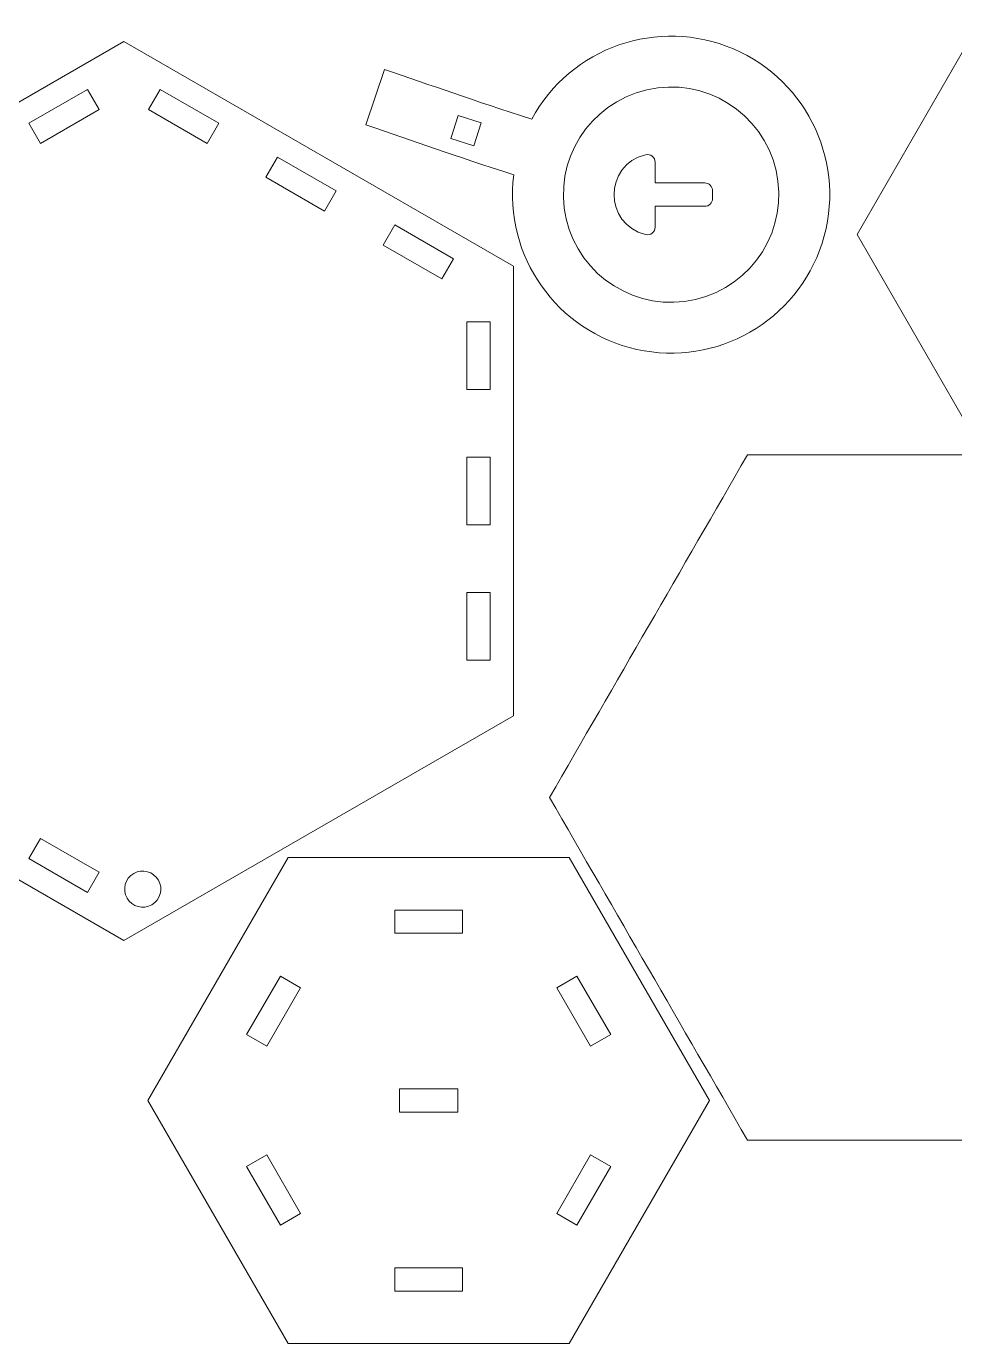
# Model space of a CAD drawing. Header units: centimetres. Extents: x -26.9 to 30.7, y -30.7 to 31.7.
# Drawn here: x -7.36 to 8.55, y -30.66 to -8.08 of the extents above; entities that cross this region are included whole.
import ezdxf

# ---------------------------------------------------------------- set-up
doc = ezdxf.new("R2010")
doc.units = ezdxf.units.CM
doc.header["$MEASUREMENT"] = 0
doc.layers.add('layer 1', color=7, linetype='Continuous')

msp = doc.modelspace()

# ---------------------------------------------------------------- linework, layer by layer
at = {"layer": 'layer 1', "color": 250, "lineweight": 9}
for points, knots in [([(-1.22407, -8.81703), (-1.22407, -8.81703), (-1.54519, -9.76562), (-1.54519, -9.76562), (-1.54519, -9.76562), (-0.70758, -10.04916), (-0.04387, -10.28926), (0.99263, -10.62254), (0.99263, -10.62254), (0.81661, -12.01484), (1.72975, -13.31222), (3.09982, -13.61634), (3.09982, -13.61634), (4.46987, -13.92044), (5.84618, -13.13132), (6.27578, -11.79526), (6.27578, -11.79526), (6.70537, -10.45922), (6.04693, -9.01579), (4.75638, -8.4644), (4.75638, -8.4644), (3.46582, -7.91302), (1.96766, -8.43502), (1.29921, -9.66902), (1.29921, -9.66902), (0.26874, -9.33768), (-0.39331, -9.09844), (-1.22407, -8.81703)], [0, 0, 0, 0, 0.125, 0.125, 0.125, 0.125, 0.25, 0.25, 0.25, 0.25, 0.375, 0.375, 0.375, 0.375, 0.5, 0.5, 0.5, 0.5, 0.625, 0.625, 0.625, 0.625, 0.75, 0.75, 0.75, 0.75, 1, 1, 1, 1]), ([(8.93417, -8.07963), (8.93417, -8.07963), (6.87569, -11.64499), (6.87569, -11.64499), (6.87569, -11.64499), (6.87569, -11.64499), (8.93417, -15.21039), (8.93417, -15.21039), (8.93417, -15.21039), (8.93417, -15.21039), (13.05107, -15.21039), (13.05107, -15.21039), (13.05107, -15.21039), (13.05107, -15.21039), (15.10955, -11.64499), (15.10955, -11.64499), (15.10955, -11.64499), (15.10955, -11.64499), (13.05107, -8.07963), (13.05107, -8.07963), (13.05107, -8.07963), (13.05107, -8.07963), (8.93417, -8.07963), (8.93417, -8.07963)], [0, 0, 0, 0, 0.14285714, 0.14285714, 0.14285714, 0.14285714, 0.28571429, 0.28571429, 0.28571429, 0.28571429, 0.42857143, 0.42857143, 0.42857143, 0.42857143, 0.57142857, 0.57142857, 0.57142857, 0.57142857, 0.71428571, 0.71428571, 0.71428571, 0.71428571, 1, 1, 1, 1]), ([(-5.6879, -8.33678), (-5.6879, -8.33678), (-12.36197, -12.1901), (-12.36197, -12.1901), (-12.36197, -12.1901), (-12.36197, -12.1901), (-12.36197, -19.8967), (-12.36197, -19.8967), (-12.36197, -19.8967), (-12.36197, -19.8967), (-5.6879, -23.75), (-5.6879, -23.75), (-5.6879, -23.75), (-5.6879, -23.75), (0.98622, -19.8967), (0.98622, -19.8967), (0.98622, -19.8967), (0.98622, -19.8967), (0.98622, -12.1901), (0.98622, -12.1901), (0.98622, -12.1901), (0.98622, -12.1901), (-5.6879, -8.33678), (-5.6879, -8.33678)], [0, 0, 0, 0, 0.14285714, 0.14285714, 0.14285714, 0.14285714, 0.28571429, 0.28571429, 0.28571429, 0.28571429, 0.42857143, 0.42857143, 0.42857143, 0.42857143, 0.57142857, 0.57142857, 0.57142857, 0.57142857, 0.71428571, 0.71428571, 0.71428571, 0.71428571, 1, 1, 1, 1]), ([(5.48655, -10.54791), (5.71601, -11.54084), (5.09713, -12.53182), (4.10414, -12.76127), (4.10414, -12.76127), (3.11119, -12.99072), (2.12029, -12.3718), (1.89082, -11.37886), (1.89082, -11.37886), (1.66135, -10.38592), (2.2803, -9.39499), (3.27323, -9.16552), (3.27323, -9.16552), (4.26618, -8.93604), (5.25713, -9.55499), (5.48655, -10.54791)], [0, 0, 0, 0, 0.2, 0.2, 0.2, 0.2, 0.4, 0.4, 0.4, 0.4, 0.6, 0.6, 0.6, 0.6, 1, 1, 1, 1]), ([(-7.31698, -9.73923), (-7.31698, -9.73923), (-7.11697, -10.08563), (-7.11697, -10.08563), (-7.11697, -10.08563), (-7.11697, -10.08563), (-6.11165, -9.50522), (-6.11165, -9.50522), (-6.11165, -9.50522), (-6.11165, -9.50522), (-6.31165, -9.15879), (-6.31165, -9.15879), (-6.31165, -9.15879), (-6.31165, -9.15879), (-7.31698, -9.73923), (-7.31698, -9.73923)], [0, 0, 0, 0, 0.2, 0.2, 0.2, 0.2, 0.4, 0.4, 0.4, 0.4, 0.6, 0.6, 0.6, 0.6, 1, 1, 1, 1]), ([(-5.06409, -9.15879), (-5.06409, -9.15879), (-5.2641, -9.50522), (-5.2641, -9.50522), (-5.2641, -9.50522), (-5.2641, -9.50522), (-4.25877, -10.08563), (-4.25877, -10.08563), (-4.25877, -10.08563), (-4.25877, -10.08563), (-4.05877, -9.73923), (-4.05877, -9.73923), (-4.05877, -9.73923), (-4.05877, -9.73923), (-5.06409, -9.15879), (-5.06409, -9.15879)], [0, 0, 0, 0, 0.2, 0.2, 0.2, 0.2, 0.4, 0.4, 0.4, 0.4, 0.6, 0.6, 0.6, 0.6, 1, 1, 1, 1]), ([(0.30809, -10.12611), (0.30809, -10.12611), (-0.08543, -9.99958), (-0.08543, -9.99958), (-0.08543, -9.99958), (-0.08543, -9.99958), (0.0411, -9.60604), (0.0411, -9.60604), (0.0411, -9.60604), (0.0411, -9.60604), (0.43462, -9.73259), (0.43462, -9.73259), (0.43462, -9.73259), (0.43462, -9.73259), (0.30809, -10.12611), (0.30809, -10.12611)], [0, 0, 0, 0, 0.2, 0.2, 0.2, 0.2, 0.4, 0.4, 0.4, 0.4, 0.6, 0.6, 0.6, 0.6, 1, 1, 1, 1]), ([(-3.05345, -10.31962), (-3.05345, -10.31962), (-3.25345, -10.66604), (-3.25345, -10.66604), (-3.25345, -10.66604), (-3.25345, -10.66604), (-2.24818, -11.24647), (-2.24818, -11.24647), (-2.24818, -11.24647), (-2.24818, -11.24647), (-2.04818, -10.90007), (-2.04818, -10.90007), (-2.04818, -10.90007), (-2.04818, -10.90007), (-3.05345, -10.31962), (-3.05345, -10.31962)], [0, 0, 0, 0, 0.2, 0.2, 0.2, 0.2, 0.4, 0.4, 0.4, 0.4, 0.6, 0.6, 0.6, 0.6, 1, 1, 1, 1]), ([(3.41553, -10.40886), (3.41553, -10.32258), (3.33485, -10.25903), (3.25103, -10.27914), (3.25103, -10.27914), (2.53207, -10.45202), (2.53207, -11.47474), (3.25103, -11.64762), (3.25103, -11.64762), (3.33485, -11.66775), (3.41553, -11.60419), (3.41553, -11.51792), (3.41553, -11.51792), (3.41553, -11.39976), (3.41553, -11.28158), (3.41553, -11.16336), (3.41553, -11.16336), (3.69854, -11.16336), (3.98162, -11.16336), (4.26465, -11.16336), (4.26465, -11.16336), (4.3383, -11.16336), (4.39799, -11.10367), (4.39799, -11.03004), (4.39799, -11.03004), (4.39799, -10.98559), (4.39799, -10.94116), (4.39799, -10.89671), (4.39799, -10.89671), (4.39799, -10.8231), (4.3383, -10.7634), (4.26465, -10.7634), (4.26465, -10.7634), (3.98162, -10.7634), (3.69854, -10.7634), (3.41553, -10.7634), (3.41553, -10.7634), (3.41553, -10.64522), (3.41553, -10.52699), (3.41553, -10.40886)], [0, 0, 0, 0, 0.09090909, 0.09090909, 0.09090909, 0.09090909, 0.18181818, 0.18181818, 0.18181818, 0.18181818, 0.27272727, 0.27272727, 0.27272727, 0.27272727, 0.36363636, 0.36363636, 0.36363636, 0.36363636, 0.45454545, 0.45454545, 0.45454545, 0.45454545, 0.54545455, 0.54545455, 0.54545455, 0.54545455, 0.63636364, 0.63636364, 0.63636364, 0.63636364, 0.72727273, 0.72727273, 0.72727273, 0.72727273, 0.81818182, 0.81818182, 0.81818182, 0.81818182, 1, 1, 1, 1]), ([(-1.04286, -11.48044), (-1.04286, -11.48044), (-1.24286, -11.82688), (-1.24286, -11.82688), (-1.24286, -11.82688), (-1.24286, -11.82688), (-0.23754, -12.40731), (-0.23754, -12.40731), (-0.23754, -12.40731), (-0.23754, -12.40731), (-0.03754, -12.06087), (-0.03754, -12.06087), (-0.03754, -12.06087), (-0.03754, -12.06087), (-1.04286, -11.48044), (-1.04286, -11.48044)], [0, 0, 0, 0, 0.2, 0.2, 0.2, 0.2, 0.4, 0.4, 0.4, 0.4, 0.6, 0.6, 0.6, 0.6, 1, 1, 1, 1]), ([(0.58622, -14.30215), (0.58622, -14.30215), (0.58622, -13.14132), (0.58622, -13.14132), (0.58622, -13.14132), (0.58622, -13.14132), (0.18622, -13.14132), (0.18622, -13.14132), (0.18622, -13.14132), (0.18622, -13.14132), (0.18622, -14.30215), (0.18622, -14.30215), (0.18622, -14.30215), (0.18622, -14.30215), (0.58622, -14.30215), (0.58622, -14.30215)], [0, 0, 0, 0, 0.2, 0.2, 0.2, 0.2, 0.4, 0.4, 0.4, 0.4, 0.6, 0.6, 0.6, 0.6, 1, 1, 1, 1]), ([(0.18622, -15.46298), (0.18622, -15.46298), (0.18622, -16.62382), (0.18622, -16.62382), (0.18622, -16.62382), (0.18622, -16.62382), (0.58622, -16.62382), (0.58622, -16.62382), (0.58622, -16.62382), (0.58622, -16.62382), (0.58622, -15.46298), (0.58622, -15.46298), (0.58622, -15.46298), (0.58622, -15.46298), (0.18622, -15.46298), (0.18622, -15.46298)], [0, 0, 0, 0, 0.2, 0.2, 0.2, 0.2, 0.4, 0.4, 0.4, 0.4, 0.6, 0.6, 0.6, 0.6, 1, 1, 1, 1]), ([(4.99683, -15.42556), (3.86634, -17.38362), (2.73585, -19.34162), (1.60542, -21.29967), (1.60542, -21.29967), (2.73585, -23.25774), (3.86634, -25.21575), (4.99683, -27.1738), (4.99683, -27.1738), (4.99683, -27.1738), (11.25005, -27.1738), (11.25005, -27.1738), (11.25005, -27.1738), (11.24947, -27.16368), (11.24915, -27.15351), (11.24915, -27.14324), (11.24915, -27.14324), (11.24915, -26.84868), (11.48794, -26.60991), (11.78249, -26.60991), (11.78249, -26.60991), (11.88425, -26.60991), (11.97933, -26.63842), (12.06023, -26.68787), (12.06023, -26.68787), (12.06023, -26.68787), (15.17111, -21.29967), (15.17111, -21.29967), (15.17111, -21.29967), (14.04062, -19.34162), (12.91014, -17.38362), (11.77965, -15.42556), (11.77965, -15.42556), (9.51873, -15.42556), (7.25775, -15.42556), (4.99683, -15.42556)], [0, 0, 0, 0, 0.1, 0.1, 0.1, 0.1, 0.2, 0.2, 0.2, 0.2, 0.3, 0.3, 0.3, 0.3, 0.4, 0.4, 0.4, 0.4, 0.5, 0.5, 0.5, 0.5, 0.6, 0.6, 0.6, 0.6, 0.7, 0.7, 0.7, 0.7, 0.8, 0.8, 0.8, 0.8, 1, 1, 1, 1]), ([(0.18622, -17.78464), (0.18622, -17.78464), (0.18622, -18.94544), (0.18622, -18.94544), (0.18622, -18.94544), (0.18622, -18.94544), (0.58622, -18.94544), (0.58622, -18.94544), (0.58622, -18.94544), (0.58622, -18.94544), (0.58622, -17.78464), (0.58622, -17.78464), (0.58622, -17.78464), (0.58622, -17.78464), (0.18622, -17.78464), (0.18622, -17.78464)], [0, 0, 0, 0, 0.2, 0.2, 0.2, 0.2, 0.4, 0.4, 0.4, 0.4, 0.6, 0.6, 0.6, 0.6, 1, 1, 1, 1]), ([(-6.31165, -22.92799), (-6.31165, -22.92799), (-6.11165, -22.58156), (-6.11165, -22.58156), (-6.11165, -22.58156), (-6.11165, -22.58156), (-7.11697, -22.00118), (-7.11697, -22.00118), (-7.11697, -22.00118), (-7.11697, -22.00118), (-7.31698, -22.34755), (-7.31698, -22.34755), (-7.31698, -22.34755), (-7.31698, -22.34755), (-6.31165, -22.92799), (-6.31165, -22.92799)], [0, 0, 0, 0, 0.2, 0.2, 0.2, 0.2, 0.4, 0.4, 0.4, 0.4, 0.6, 0.6, 0.6, 0.6, 1, 1, 1, 1]), ([(-2.87207, -22.33054), (-2.87207, -22.33054), (-5.27774, -26.49718), (-5.27774, -26.49718), (-5.27774, -26.49718), (-5.27774, -26.49718), (-2.87207, -30.66384), (-2.87207, -30.66384), (-2.87207, -30.66384), (-2.87207, -30.66384), (1.93914, -30.66384), (1.93914, -30.66384), (1.93914, -30.66384), (1.93914, -30.66384), (4.34477, -26.49718), (4.34477, -26.49718), (4.34477, -26.49718), (4.34477, -26.49718), (1.93914, -22.33054), (1.93914, -22.33054), (1.93914, -22.33054), (1.93914, -22.33054), (-2.87207, -22.33054), (-2.87207, -22.33054)], [0, 0, 0, 0, 0.14285714, 0.14285714, 0.14285714, 0.14285714, 0.28571429, 0.28571429, 0.28571429, 0.28571429, 0.42857143, 0.42857143, 0.42857143, 0.42857143, 0.57142857, 0.57142857, 0.57142857, 0.57142857, 0.71428571, 0.71428571, 0.71428571, 0.71428571, 1, 1, 1, 1]), ([(-5.09693, -22.71599), (-5.01137, -22.86426), (-5.06217, -23.05382), (-5.21038, -23.1394), (-5.21038, -23.1394), (-5.35862, -23.22502), (-5.54819, -23.17422), (-5.63381, -23.02596), (-5.63381, -23.02596), (-5.71941, -22.87771), (-5.66861, -22.68814), (-5.52035, -22.60259), (-5.52035, -22.60259), (-5.37209, -22.51698), (-5.18253, -22.56778), (-5.09693, -22.71599)], [0, 0, 0, 0, 0.2, 0.2, 0.2, 0.2, 0.4, 0.4, 0.4, 0.4, 0.6, 0.6, 0.6, 0.6, 1, 1, 1, 1]), ([(-1.0469, -23.22852), (-1.0469, -23.22852), (-1.0469, -23.62852), (-1.0469, -23.62852), (-1.0469, -23.62852), (-1.0469, -23.62852), (0.11393, -23.62852), (0.11393, -23.62852), (0.11393, -23.62852), (0.11393, -23.62852), (0.11393, -23.22852), (0.11393, -23.22852), (0.11393, -23.22852), (0.11393, -23.22852), (-1.0469, -23.22852), (-1.0469, -23.22852)], [0, 0, 0, 0, 0.2, 0.2, 0.2, 0.2, 0.4, 0.4, 0.4, 0.4, 0.6, 0.6, 0.6, 0.6, 1, 1, 1, 1]), ([(-2.66061, -24.56018), (-2.66061, -24.56018), (-3.00702, -24.36018), (-3.00702, -24.36018), (-3.00702, -24.36018), (-3.00702, -24.36018), (-3.58742, -25.36551), (-3.58742, -25.36551), (-3.58742, -25.36551), (-3.58742, -25.36551), (-3.24103, -25.56551), (-3.24103, -25.56551), (-3.24103, -25.56551), (-3.24103, -25.56551), (-2.66061, -24.56018), (-2.66061, -24.56018)], [0, 0, 0, 0, 0.2, 0.2, 0.2, 0.2, 0.4, 0.4, 0.4, 0.4, 0.6, 0.6, 0.6, 0.6, 1, 1, 1, 1]), ([(2.30805, -25.56551), (2.30805, -25.56551), (2.65447, -25.36551), (2.65447, -25.36551), (2.65447, -25.36551), (2.65447, -25.36551), (2.07405, -24.36018), (2.07405, -24.36018), (2.07405, -24.36018), (2.07405, -24.36018), (1.72767, -24.56018), (1.72767, -24.56018), (1.72767, -24.56018), (1.72767, -24.56018), (2.30805, -25.56551), (2.30805, -25.56551)], [0, 0, 0, 0, 0.2, 0.2, 0.2, 0.2, 0.4, 0.4, 0.4, 0.4, 0.6, 0.6, 0.6, 0.6, 1, 1, 1, 1]), ([(-0.96727, -26.29716), (-0.96727, -26.29716), (0.03434, -26.29716), (0.03434, -26.29716), (0.03434, -26.29716), (0.03434, -26.29716), (0.03434, -26.69718), (0.03434, -26.69718), (0.03434, -26.69718), (0.03434, -26.69718), (-0.96727, -26.69718), (-0.96727, -26.69718), (-0.96727, -26.69718), (-0.96727, -26.69718), (-0.96727, -26.29716), (-0.96727, -26.29716)], [0, 0, 0, 0, 0.2, 0.2, 0.2, 0.2, 0.4, 0.4, 0.4, 0.4, 0.6, 0.6, 0.6, 0.6, 1, 1, 1, 1]), ([(-3.24103, -27.42888), (-3.24103, -27.42888), (-3.58742, -27.62888), (-3.58742, -27.62888), (-3.58742, -27.62888), (-3.58742, -27.62888), (-3.00702, -28.63415), (-3.00702, -28.63415), (-3.00702, -28.63415), (-3.00702, -28.63415), (-2.66061, -28.43415), (-2.66061, -28.43415), (-2.66061, -28.43415), (-2.66061, -28.43415), (-3.24103, -27.42888), (-3.24103, -27.42888)], [0, 0, 0, 0, 0.2, 0.2, 0.2, 0.2, 0.4, 0.4, 0.4, 0.4, 0.6, 0.6, 0.6, 0.6, 1, 1, 1, 1]), ([(1.72767, -28.43415), (1.72767, -28.43415), (2.07405, -28.63415), (2.07405, -28.63415), (2.07405, -28.63415), (2.07405, -28.63415), (2.65447, -27.62888), (2.65447, -27.62888), (2.65447, -27.62888), (2.65447, -27.62888), (2.30805, -27.42888), (2.30805, -27.42888), (2.30805, -27.42888), (2.30805, -27.42888), (1.72767, -28.43415), (1.72767, -28.43415)], [0, 0, 0, 0, 0.2, 0.2, 0.2, 0.2, 0.4, 0.4, 0.4, 0.4, 0.6, 0.6, 0.6, 0.6, 1, 1, 1, 1]), ([(0.11393, -29.76586), (0.11393, -29.76586), (0.11393, -29.36586), (0.11393, -29.36586), (0.11393, -29.36586), (0.11393, -29.36586), (-1.0469, -29.36586), (-1.0469, -29.36586), (-1.0469, -29.36586), (-1.0469, -29.36586), (-1.0469, -29.76586), (-1.0469, -29.76586), (-1.0469, -29.76586), (-1.0469, -29.76586), (0.11393, -29.76586), (0.11393, -29.76586)], [0, 0, 0, 0, 0.2, 0.2, 0.2, 0.2, 0.4, 0.4, 0.4, 0.4, 0.6, 0.6, 0.6, 0.6, 1, 1, 1, 1])]:
    msp.add_open_spline(points, degree=3, knots=knots, dxfattribs=at)

doc.saveas('drawing.dxf')
